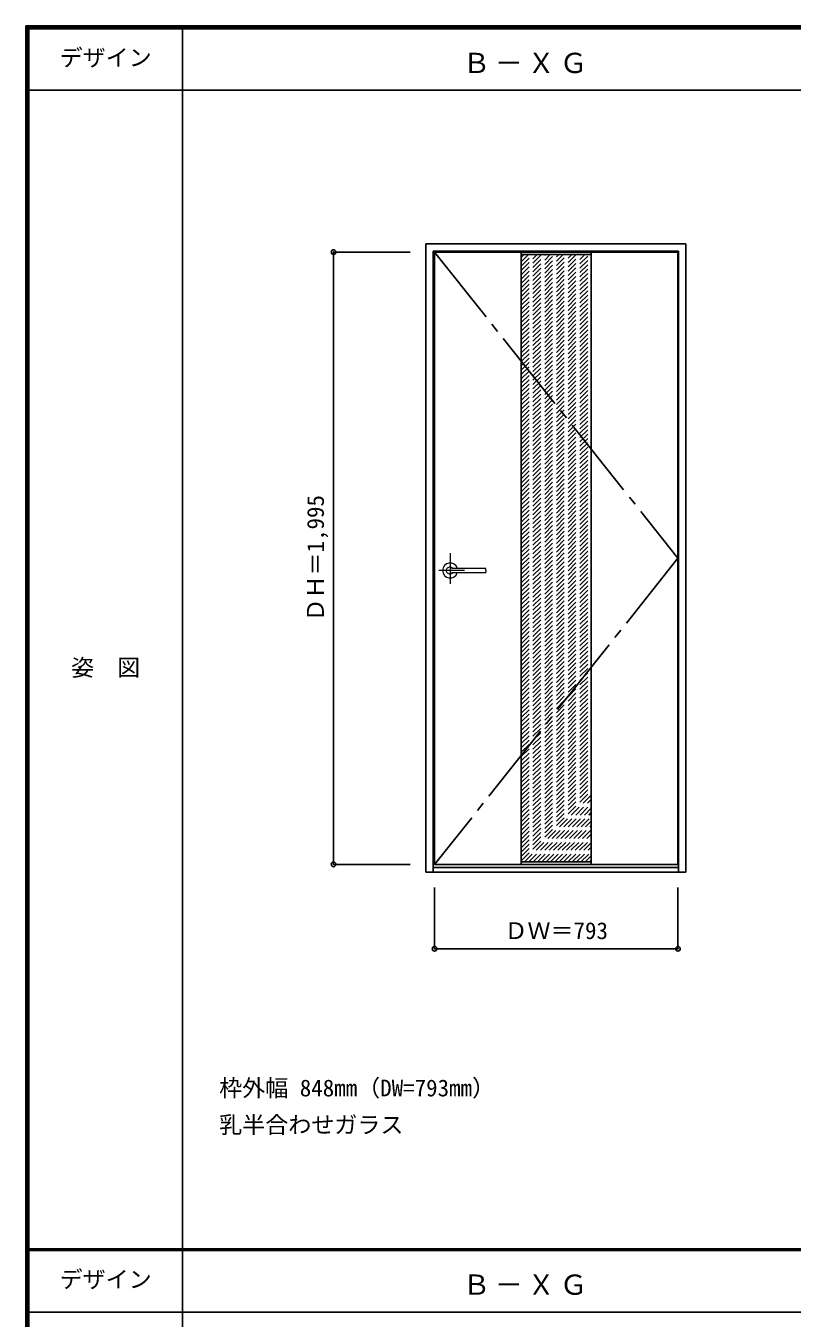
# Model space of a CAD drawing. Units: millimetres, scale not verified. Extents: x -6000 to 5700, y -4307 to 4175.
# Drawn here: x -6000 to -3503, y -36 to 4175 of the extents above; entities that cross this region are included whole.
import ezdxf
from ezdxf.enums import TextEntityAlignment as Align

# ---------------------------------------------------------------- set-up
doc = ezdxf.new("R2010")
doc.units = ezdxf.units.MM
doc.header["$LTSCALE"] = 30
doc.header["$PDMODE"] = 32
doc.header["$PDSIZE"] = 15
for name, pattern in [('CHAIN1', [8, 5, -1, 1, -1]), ('CHAIN2', [12, 9, -1, 1, -1]), ('DASHED1', [1.8, 1.2, -0.6])]:
    doc.linetypes.add(name, pattern=pattern)
for name, color, linetype in [('0-2_扉', 3, 'Continuous'), ('0-3_仕上げ', 3, 'Continuous'), ('0-4_枠', 3, 'Continuous'), ('0-7', 7, 'CHAIN2'), ('0-A_文字', 7, 'Continuous'), ('0-B_寸法', 7, 'Continuous'), ('0-C_ハッチ', 4, 'DASHED1'), ('F-1_枠', 6, 'Continuous'), ('F-A_文字', 7, 'Continuous')]:
    doc.layers.add(name, color=color, linetype=linetype)
doc.layers.add('0-5_レバー', color=7, linetype='Continuous', lineweight=18)
doc.styles.add('ＭＳ ゴシック', font='')
doc.styles.get('ＭＳ ゴシック').set_extended_font_data('MS Gothic')

msp = doc.modelspace()

# ---------------------------------------------------------------- linework, layer by layer
at = {"layer": '0-2_扉'}
for p, q in [((-4668.4, 3438), (-3875.4, 3438)), ((-4668.4, 1443), (-4668.4, 3438)), ((-3875.4, 1443), (-3875.4, 3438)), ((-4668.4, 1443), (-3875.4, 1443))]:
    msp.add_line(p, q, dxfattribs=at)
at = {"layer": '0-3_仕上げ'}
for p, q in [((-4385.9, 3438), (-4385.9, 1443)), ((-4157.9, 3438), (-4157.9, 1443))]:
    msp.add_line(p, q, dxfattribs=at)
at = {"layer": '0-3_仕上げ', "color": 7}
for p, q in [((-4385.9, 3430), (-4157.9, 3430)), ((-4385.9, 1451), (-4157.9, 1451))]:
    msp.add_line(p, q, dxfattribs=at)
at = {"layer": '0-4_枠'}
for p, q in [((-4697.4, 3465), (-3849.4, 3465)), ((-4697.4, 1418), (-4697.4, 3465)), ((-3849.4, 1418), (-3849.4, 3465)), ((-4673.4, 3441), (-3873.4, 3441)), ((-4673.4, 1418), (-4673.4, 3441)), ((-3873.4, 1418), (-3873.4, 3441)), ((-4673.4, 1433), (-3873.4, 1433)), ((-4697.4, 1418), (-3849.4, 1418))]:
    msp.add_line(p, q, dxfattribs=at)
at = {"layer": '0-5_レバー', "color": 4, "linetype": 'CHAIN1'}
for p, q in [((-4617.9, 2456.96), (-4617.9, 2357.11)), ((-4571.1, 2400.5), (-4654.12, 2400.5))]:
    msp.add_line(p, q, dxfattribs=at)
at = {"layer": '0-5_レバー'}
for q in [(-4500.9, 2405.99), (-4500.9, 2395)]:
    msp.add_line((-4500.9, 2400.5), q, dxfattribs=at)
for points in [[(-4607.94, 2407.49), (-4608.71, 2408.28), (-4610.68, 2409.65), (-4612.92, 2410.66), (-4615.36, 2411.29), (-4617.9, 2411.5), (-4620.44, 2411.29), (-4622.87, 2410.66), (-4625.12, 2409.65), (-4627.09, 2408.28), (-4628.71, 2406.61), (-4629.91, 2404.71), (-4630.65, 2402.65), (-4630.9, 2400.5), (-4630.65, 2398.35), (-4629.91, 2396.29), (-4628.71, 2394.39), (-4627.09, 2392.72), (-4625.12, 2391.35), (-4622.87, 2390.34), (-4620.44, 2389.71), (-4617.9, 2389.5), (-4615.36, 2389.71), (-4612.92, 2390.34), (-4610.68, 2391.35), (-4608.71, 2392.72), (-4607.94, 2393.51)], [(-4502.4, 2407.5), (-4512.13, 2407.5), (-4522.31, 2407.5), (-4531.91, 2407.5), (-4540.9, 2407.5), (-4549.31, 2407.5), (-4557.12, 2407.5), (-4563.94, 2407.5), (-4570.24, 2407.5), (-4576, 2407.5), (-4581.25, 2407.5), (-4586.04, 2407.5), (-4590.69, 2407.5), (-4594.9, 2407.5), (-4598.65, 2407.5), (-4600.65, 2407.5), (-4602.5, 2407.5), (-4604.51, 2407.49), (-4606.92, 2407.49), (-4608.41, 2407.49), (-4609.95, 2407.49), (-4611.47, 2407.49), (-4612.57, 2407.49), (-4613.03, 2407.49), (-4613.03, 2407.48)], [(-4502.4, 2407.5), (-4511.48, 2407.5), (-4511.88, 2407.5)], [(-4612.88, 2393.51), (-4612.75, 2393.51), (-4612.31, 2393.51), (-4611.59, 2393.51), (-4610.57, 2393.51), (-4609.31, 2393.51), (-4607.96, 2393.51), (-4605.1, 2393.51), (-4602.12, 2393.5), (-4599.1, 2393.5), (-4596.06, 2393.5), (-4592.99, 2393.5), (-4589.91, 2393.5), (-4585.91, 2393.5), (-4581.5, 2393.5), (-4576.53, 2393.5), (-4571, 2393.5), (-4564.91, 2393.5), (-4558.26, 2393.5), (-4551.05, 2393.5), (-4542.46, 2393.5), (-4533.2, 2393.5), (-4523.26, 2393.5), (-4512.65, 2393.5), (-4502.4, 2393.5)]]:
    msp.add_lwpolyline(points, dxfattribs=at)
for centre, radius, start, end in [((-4617.9, 2400.5), 24.55, 16.59952, 343.36736), ((-4502.4, 2406), 1.5, 0.00847, 89.9163), ((-4502.4, 2406), 1.5, 360, 90.17419), ((-4502.4, 2395), 1.5, 270.16419, 0), ((-4502.4, 2395), 1.5, 269.91059, 359.99153)]:
    msp.add_arc(centre, radius, start, end, dxfattribs=at)
at = {"layer": '0-7'}
msp.add_lwpolyline([(-4668.4, 3438), (-3875.4, 2440.5), (-4668.4, 1443)], dxfattribs=at)
at = {"layer": '0-B_寸法', "color": 4}
for p, q in [((-4997.4, 3438), (-4747.4, 3438)), ((-4997.4, 3438), (-4997.4, 1443)), ((-4997.4, 1443), (-4747.4, 1443)), ((-4668.4, 1168), (-4668.4, 1368)), ((-3875.4, 1168), (-3875.4, 1368)), ((-4668.4, 1168), (-3875.4, 1168))]:
    msp.add_line(p, q, dxfattribs=at)
at = {"layer": '0-B_寸法'}
for p in [(-4997.4, 3438), (-4997.4, 1443), (-4668.4, 1168), (-3875.4, 1168)]:
    msp.add_point(p, dxfattribs=at)
at = {"layer": '0-C_ハッチ'}
for p, q in [((-4385.9, 3208.43), (-4164.33, 3430)), ((-4385.9, 3222.57), (-4178.47, 3430)), ((-4385.9, 3236.71), (-4192.61, 3430)), ((-4385.9, 3250.85), (-4206.75, 3430)), ((-4385.9, 3265), (-4220.9, 3430)), ((-4385.9, 3279.14), (-4235.04, 3430)), ((-4385.9, 3293.28), (-4249.18, 3430)), ((-4385.9, 3307.42), (-4263.32, 3430)), ((-4385.9, 3321.56), (-4277.46, 3430)), ((-4385.9, 3335.71), (-4291.61, 3430)), ((-4385.9, 3349.85), (-4305.75, 3430)), ((-4385.9, 3363.99), (-4319.89, 3430)), ((-4385.9, 3378.13), (-4334.03, 3430)), ((-4385.9, 3392.27), (-4348.17, 3430)), ((-4385.9, 3406.42), (-4362.32, 3430)), ((-4385.9, 3420.56), (-4376.46, 3430)), ((-4385.9, 3194.28), (-4157.9, 3422.28)), ((-4385.9, 3180.14), (-4157.9, 3408.14)), ((-4385.9, 3166), (-4157.9, 3394)), ((-4385.9, 3151.86), (-4157.9, 3379.86)), ((-4385.9, 3137.72), (-4157.9, 3365.72)), ((-4385.9, 3123.57), (-4157.9, 3351.57)), ((-4385.9, 3109.43), (-4157.9, 3337.43)), ((-4385.9, 3095.29), (-4157.9, 3323.29)), ((-4385.9, 3081.15), (-4157.9, 3309.15)), ((-4385.9, 3067.01), (-4157.9, 3295.01)), ((-4385.9, 3052.86), (-4157.9, 3280.86)), ((-4385.9, 3038.72), (-4157.9, 3266.72)), ((-4385.9, 3024.58), (-4157.9, 3252.58)), ((-4385.9, 3010.44), (-4157.9, 3238.44)), ((-4385.9, 2996.29), (-4157.9, 3224.29)), ((-4385.9, 2982.15), (-4157.9, 3210.15)), ((-4385.9, 2968.01), (-4157.9, 3196.01)), ((-4385.9, 2953.87), (-4157.9, 3181.87)), ((-4385.9, 2939.73), (-4157.9, 3167.73)), ((-4385.9, 2925.58), (-4157.9, 3153.58)), ((-4385.9, 2911.44), (-4157.9, 3139.44)), ((-4385.9, 2897.3), (-4157.9, 3125.3)), ((-4385.9, 2883.16), (-4157.9, 3111.16)), ((-4385.9, 2869.02), (-4157.9, 3097.02)), ((-4385.9, 2854.87), (-4157.9, 3082.87)), ((-4385.9, 2840.73), (-4157.9, 3068.73)), ((-4385.9, 2826.59), (-4157.9, 3054.59)), ((-4385.9, 2812.45), (-4157.9, 3040.45)), ((-4385.9, 2798.31), (-4157.9, 3026.31)), ((-4385.9, 2784.16), (-4157.9, 3012.16)), ((-4385.9, 2770.02), (-4157.9, 2998.02)), ((-4385.9, 2755.88), (-4157.9, 2983.88)), ((-4385.9, 2741.74), (-4157.9, 2969.74)), ((-4385.9, 2727.59), (-4157.9, 2955.59)), ((-4385.9, 2713.45), (-4157.9, 2941.45)), ((-4385.9, 2699.31), (-4157.9, 2927.31)), ((-4385.9, 2685.17), (-4157.9, 2913.17)), ((-4385.9, 2671.03), (-4157.9, 2899.03)), ((-4385.9, 2656.88), (-4157.9, 2884.88)), ((-4385.9, 2642.74), (-4157.9, 2870.74)), ((-4385.9, 2628.6), (-4157.9, 2856.6)), ((-4385.9, 2614.46), (-4157.9, 2842.46)), ((-4385.9, 2600.32), (-4157.9, 2828.32)), ((-4385.9, 2586.17), (-4157.9, 2814.17)), ((-4385.9, 2572.03), (-4157.9, 2800.03)), ((-4385.9, 2557.89), (-4157.9, 2785.89)), ((-4385.9, 2543.75), (-4157.9, 2771.75)), ((-4385.9, 2529.6), (-4157.9, 2757.6)), ((-4385.9, 2515.46), (-4157.9, 2743.46)), ((-4385.9, 2501.32), (-4157.9, 2729.32)), ((-4385.9, 2487.18), (-4157.9, 2715.18)), ((-4385.9, 2473.04), (-4157.9, 2701.04)), ((-4385.9, 2458.89), (-4157.9, 2686.89)), ((-4385.9, 2444.75), (-4157.9, 2672.75)), ((-4385.9, 2430.61), (-4157.9, 2658.61)), ((-4385.9, 2416.47), (-4157.9, 2644.47)), ((-4385.9, 2402.33), (-4157.9, 2630.33)), ((-4385.9, 2388.18), (-4157.9, 2616.18)), ((-4385.9, 2374.04), (-4157.9, 2602.04)), ((-4385.9, 2359.9), (-4157.9, 2587.9)), ((-4385.9, 2345.76), (-4157.9, 2573.76)), ((-4385.9, 2331.61), (-4157.9, 2559.61)), ((-4385.9, 2317.47), (-4157.9, 2545.47)), ((-4385.9, 2303.33), (-4157.9, 2531.33)), ((-4385.9, 2289.19), (-4157.9, 2517.19)), ((-4385.9, 2275.05), (-4157.9, 2503.05)), ((-4385.9, 2260.9), (-4157.9, 2488.9)), ((-4385.9, 2246.76), (-4157.9, 2474.76)), ((-4385.9, 2232.62), (-4157.9, 2460.62)), ((-4385.9, 2218.48), (-4157.9, 2446.48)), ((-4385.9, 2204.34), (-4157.9, 2432.34)), ((-4385.9, 2190.19), (-4157.9, 2418.19)), ((-4385.9, 2176.05), (-4157.9, 2404.05)), ((-4385.9, 2161.91), (-4157.9, 2389.91)), ((-4385.9, 2147.77), (-4157.9, 2375.77)), ((-4385.9, 2133.62), (-4157.9, 2361.62)), ((-4385.9, 2119.48), (-4157.9, 2347.48)), ((-4385.9, 2105.34), (-4157.9, 2333.34)), ((-4385.9, 2091.2), (-4157.9, 2319.2)), ((-4385.9, 2077.06), (-4157.9, 2305.06)), ((-4385.9, 2062.91), (-4157.9, 2290.91)), ((-4385.9, 2048.77), (-4157.9, 2276.77)), ((-4385.9, 2034.63), (-4157.9, 2262.63)), ((-4385.9, 2020.49), (-4157.9, 2248.49)), ((-4385.9, 2006.35), (-4157.9, 2234.35)), ((-4385.9, 1992.2), (-4157.9, 2220.2)), ((-4385.9, 1978.06), (-4157.9, 2206.06)), ((-4385.9, 1963.92), (-4157.9, 2191.92)), ((-4385.9, 1949.78), (-4157.9, 2177.78)), ((-4385.9, 1935.63), (-4157.9, 2163.63)), ((-4385.9, 1921.49), (-4157.9, 2149.49)), ((-4385.9, 1907.35), (-4157.9, 2135.35)), ((-4385.9, 1893.21), (-4157.9, 2121.21)), ((-4385.9, 1879.07), (-4157.9, 2107.07)), ((-4385.9, 1864.92), (-4157.9, 2092.92)), ((-4385.9, 1850.78), (-4157.9, 2078.78)), ((-4385.9, 1836.64), (-4157.9, 2064.64)), ((-4385.9, 1822.5), (-4157.9, 2050.5)), ((-4385.9, 1808.36), (-4157.9, 2036.36)), ((-4385.9, 1794.21), (-4157.9, 2022.21)), ((-4385.9, 1780.07), (-4157.9, 2008.07)), ((-4385.9, 1765.93), (-4157.9, 1993.93)), ((-4385.9, 1751.79), (-4157.9, 1979.79)), ((-4385.9, 1737.64), (-4157.9, 1965.64)), ((-4385.9, 1723.5), (-4157.9, 1951.5)), ((-4385.9, 1709.36), (-4157.9, 1937.36)), ((-4385.9, 1695.22), (-4157.9, 1923.22)), ((-4385.9, 1681.08), (-4157.9, 1909.08)), ((-4385.9, 1666.93), (-4157.9, 1894.93)), ((-4385.9, 1652.79), (-4157.9, 1880.79)), ((-4385.9, 1638.65), (-4157.9, 1866.65)), ((-4385.9, 1624.51), (-4157.9, 1852.51)), ((-4385.9, 1610.37), (-4157.9, 1838.37)), ((-4385.9, 1596.22), (-4157.9, 1824.22)), ((-4385.9, 1582.08), (-4157.9, 1810.08)), ((-4385.9, 1567.94), (-4157.9, 1795.94)), ((-4385.9, 1553.8), (-4157.9, 1781.8)), ((-4385.9, 1539.66), (-4157.9, 1767.66)), ((-4385.9, 1525.51), (-4157.9, 1753.51)), ((-4385.9, 1511.37), (-4157.9, 1739.37)), ((-4385.9, 1497.23), (-4157.9, 1725.23)), ((-4385.9, 1483.09), (-4157.9, 1711.09)), ((-4385.9, 1468.94), (-4157.9, 1696.94)), ((-4385.9, 1454.8), (-4157.9, 1682.8)), ((-4375.56, 1451), (-4157.9, 1668.66)), ((-4361.42, 1451), (-4157.9, 1654.52)), ((-4347.28, 1451), (-4157.9, 1640.38)), ((-4333.13, 1451), (-4157.9, 1626.23)), ((-4318.99, 1451), (-4157.9, 1612.09)), ((-4304.85, 1451), (-4157.9, 1597.95)), ((-4290.71, 1451), (-4157.9, 1583.81)), ((-4276.56, 1451), (-4157.9, 1569.67)), ((-4262.42, 1451), (-4157.9, 1555.52)), ((-4248.28, 1451), (-4157.9, 1541.38)), ((-4234.14, 1451), (-4157.9, 1527.24)), ((-4220, 1451), (-4157.9, 1513.1)), ((-4205.85, 1451), (-4157.9, 1498.95)), ((-4191.71, 1451), (-4157.9, 1484.81)), ((-4177.57, 1451), (-4157.9, 1470.67)), ((-4163.43, 1451), (-4157.9, 1456.53))]:
    msp.add_line(p, q, dxfattribs=at)
at = {"layer": 'F-1_枠'}
for p, q in [((-6000, 4175), (5700, 4175)), ((-6000, 4175), (-6000, -4205)), ((-6000, 4170), (5700, 4170)), ((-5995, 4175), (-5995, -4205)), ((-5990, 4175), (-5990, -4205)), ((-5490, 4175), (-5490, -3790)), ((-6000, 4165), (5700, 4165)), ((-6000, 3965), (5700, 3965)), ((-6000, 190.5), (5700, 190.5)), ((-6000, 187.5), (5700, 187.5)), ((-6000, 184.5), (5700, 184.5)), ((-6000, -15.5), (5700, -15.5))]:
    msp.add_line(p, q, dxfattribs=at)

# ---------------------------------------------------------------- texts
at = {"layer": '0-A_文字', "style": 'ＭＳ ゴシック'}
for s, p in [('枠外幅 848mm（DW=793mm）', (-5370, 670.5)), ('乳半合わせガラス', (-5370, 550.5))]:
    msp.add_text(s, height=54.99, dxfattribs=at).set_placement(p, align=Align.BOTTOM_LEFT)
at = {"layer": '0-A_文字', "char_height": 65.98, "attachment_point": 7, "style": 'ＭＳ ゴシック'}
for insert in [(-4576.7, 4020), (-4576.7, 39.5)]:
    msp.add_mtext('\\T1.17;Ｂ－ＸＧ', dxfattribs=dict(at, insert=insert))
at = {"layer": '0-B_寸法', "style": 'ＭＳ ゴシック'}
msp.add_text('ＤＨ＝1,995', height=54.99, rotation=90, dxfattribs=at).set_placement((-5012.4, 2234.25), align=Align.BOTTOM_LEFT)
msp.add_text('ＤＷ＝793', height=54.99, dxfattribs=at).set_placement((-4440.65, 1183), align=Align.BOTTOM_LEFT)
at = {"layer": 'F-A_文字', "style": 'ＭＳ ゴシック'}
for s, p in [('デザイン', (-5890, 4027.5)), ('姿\u3000図', (-5852.5, 2040.25)), ('デザイン', (-5890, 47))]:
    msp.add_text(s, height=54.99, dxfattribs=at).set_placement(p, align=Align.BOTTOM_LEFT)

doc.saveas('drawing.dxf')
